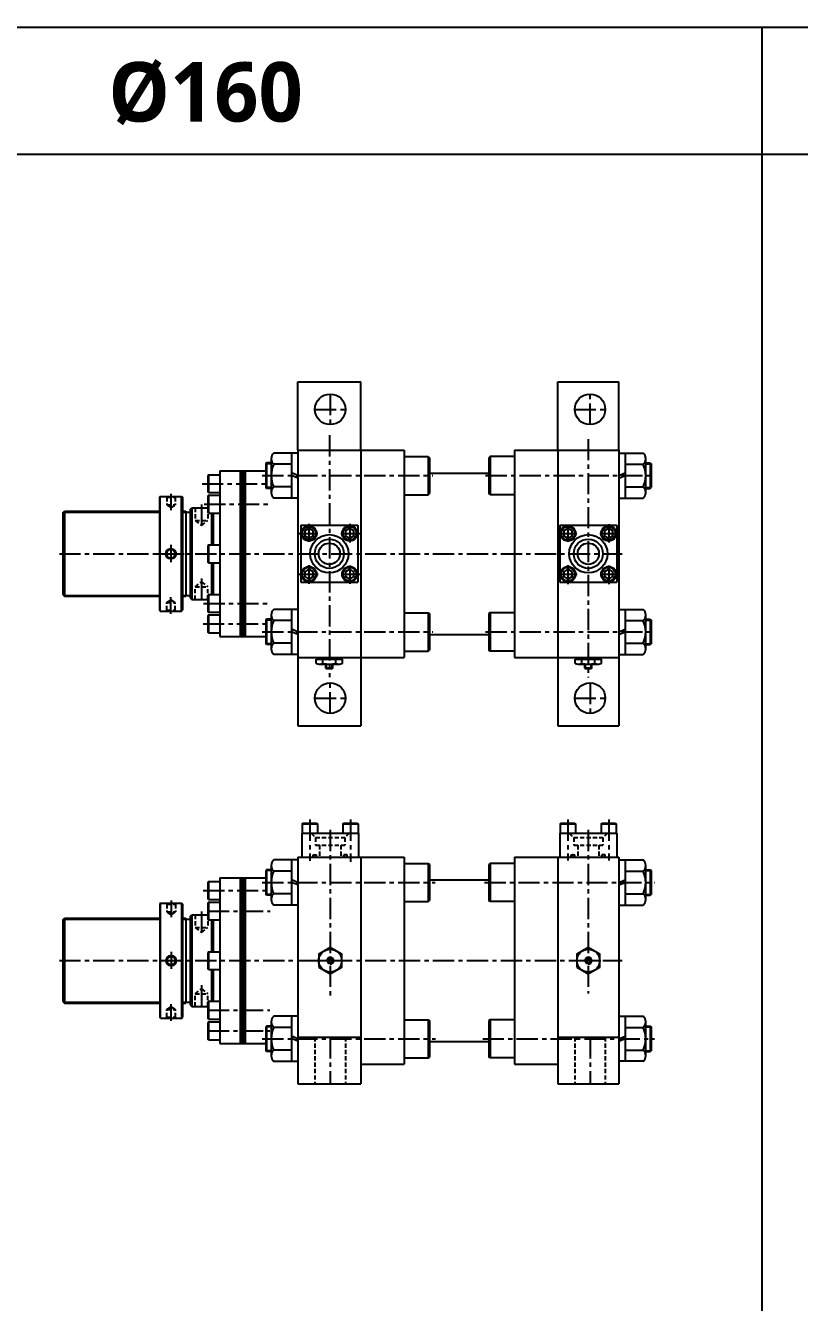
# Model space of a CAD drawing. Extents: x -819 to 10154, y 0 to 4840.
# Drawn here: x 2047 to 2958, y 1503 to 3006 of the extents above; entities that cross this region are included whole.
import ezdxf

# ---------------------------------------------------------------- set-up
doc = ezdxf.new("R2010")
doc.units = 0
doc.header["$LTSCALE"] = 10
doc.header["$MEASUREMENT"] = 0
for name, pattern in [('CENTER', [2, 1.25, -0.25, 0.25, -0.25]), ('CENTERX2', [4, 2.5, -0.5, 0.5, -0.5]), ('HIDDENX2', [0.75, 0.5, -0.25])]:
    doc.linetypes.add(name, pattern=pattern)
doc.layers.get('0').update_dxf_attribs({"linetype": 'CONTINUOUS'})
doc.layers.get('DEFPOINTS').update_dxf_attribs({"linetype": 'CONTINUOUS'})
for name, color, linetype in [('BOM-UDEF', 3, 'CONTINUOUS'), ('CEN', 1, 'CENTERX2'), ('HID', 2, 'HIDDENX2'), ('ML', 7, 'CONTINUOUS')]:
    doc.layers.add(name, color=color, linetype=linetype)
doc.styles.add('문자', font='romans.shx')

msp = doc.modelspace()

# ---------------------------------------------------------------- linework, layer by layer
for p, q in [((10154, 3006.3), (0, 3003.3)), ((2914.3, 0), (2914.3, 3003.3)), ((10154, 2856.8), (0, 2853.8))]:
    msp.add_line(p, q)
at = {"color": 7, "linetype": 'Continuous'}
for p, q in [((2388.9, 2255.5), (2388.9, 2260.5)), ((2388.9, 2260.5), (2395.2, 2260.5)), ((2389.9, 2260.5), (2389.9, 2262.5)), ((2389.9, 2262.5), (2419, 2262.5)), ((2395.2, 2260.5), (2420, 2260.5)), ((2396.7, 2255.5), (2396.7, 2260.5)), ((2400.4, 2254.7), (2400.4, 2254.7)), ((2412.2, 2255.5), (2412.2, 2260.5)), ((2419, 2260.5), (2419, 2262.5)), ((2420, 2255.5), (2420, 2260.5)), ((2693.9, 2255.5), (2693.9, 2260.5)), ((2693.9, 2260.5), (2700.2, 2260.5)), ((2694.9, 2260.5), (2694.9, 2262.5)), ((2694.9, 2262.5), (2724, 2262.5)), ((2700.2, 2260.5), (2725, 2260.5)), ((2701.7, 2255.5), (2701.7, 2260.5)), ((2705.4, 2254.7), (2705.4, 2254.7)), ((2717.2, 2255.5), (2717.2, 2260.5)), ((2724, 2260.5), (2724, 2262.5)), ((2725, 2255.5), (2725, 2260.5)), ((2392, 2254.5), (2416.9, 2254.5)), ((2400.4, 2250), (2400.4, 2254.5)), ((2400.4, 2250), (2400.9, 2249.5)), ((2408.4, 2250), (2400.4, 2250)), ((2400.9, 2249.5), (2407.9, 2249.5)), ((2408.4, 2250), (2407.9, 2249.5)), ((2408.4, 2250), (2408.4, 2254.5)), ((2697, 2254.5), (2721.9, 2254.5)), ((2705.4, 2250), (2705.4, 2254.5)), ((2705.4, 2250), (2705.9, 2249.5)), ((2713.4, 2250), (2705.4, 2250)), ((2705.9, 2249.5), (2712.9, 2249.5)), ((2713.4, 2250), (2712.9, 2249.5)), ((2713.4, 2250), (2713.4, 2254.5))]:
    msp.add_line(p, q, dxfattribs=at)
at = {"color": 1, "linetype": 'CENTER', "ltscale": 5}
for p, q in [((2391.9, 1905.5), (2418.9, 1905.5)), ((2695.9, 1905.5), (2722.9, 1905.5))]:
    msp.add_line(p, q, dxfattribs=at)
at = {"color": 7, "linetype": 'Continuous'}
for points in [[(2391.9, 1897.7), (2405.4, 1889.9), (2418.9, 1897.7), (2418.9, 1913.3), (2405.4, 1921.1), (2391.9, 1913.3)], [(2695.9, 1897.7), (2709.4, 1889.9), (2722.9, 1897.7), (2722.9, 1913.3), (2709.4, 1921.1), (2695.9, 1913.3)], [(2404, 1908), (2402.6, 1905.5), (2404, 1903), (2406.9, 1903), (2408.3, 1905.5), (2406.9, 1908)], [(2708, 1908), (2706.6, 1905.5), (2708, 1903), (2710.9, 1903), (2712.3, 1905.5), (2710.9, 1908)]]:
    msp.add_lwpolyline(points, close=True, dxfattribs=at)
for centre, radius in [((2405.4, 1905.5), 13.5), ((2405.4, 1905.5), 3.5), ((2709.4, 1905.5), 13.5), ((2709.4, 1905.5), 3.5)]:
    msp.add_circle(centre, radius, dxfattribs=at)
for centre, radius, start, end in [((2392, 2260.1), 5.62, 235.6158, 270), ((2392.8, 2262.7), 8.22, 241.7006, 298.2994), ((2404.4, 2285.8), 31.3, 255.6172, 270.0141), ((2404.5, 2285.8), 31.3, 269.9859, 284.3828), ((2416.1, 2262.7), 8.22, 241.7006, 298.2994), ((2697, 2260.1), 5.62, 235.6158, 270), ((2697.8, 2262.7), 8.22, 241.7006, 298.2994), ((2709.4, 2285.8), 31.3, 255.6172, 270.0141), ((2709.5, 2285.8), 31.3, 269.9859, 284.3828), ((2721.1, 2262.7), 8.22, 241.7006, 298.2994)]:
    msp.add_arc(centre, radius, start, end, dxfattribs=at)
at = {"layer": 'BOM-UDEF', "color": 0}
for p, q in [((2367.4, 2506.5), (2367.4, 2587)), ((2367.4, 2587), (2441.4, 2587)), ((2441.4, 2506.5), (2441.4, 2587)), ((2673.4, 2506.5), (2673.4, 2587)), ((2673.4, 2587), (2745.4, 2587)), ((2745.4, 2506.5), (2745.4, 2587)), ((2367.4, 2262.5), (2367.4, 2182)), ((2441.4, 2262.5), (2441.4, 2182)), ((2673.4, 2262.5), (2673.4, 2182)), ((2745.4, 2262.5), (2745.4, 2182)), ((2367.4, 2182), (2441.4, 2182)), ((2673.4, 2182), (2745.4, 2182)), ((2367.4, 1815.5), (2441.4, 1815.5)), ((2673.4, 1815.5), (2745.4, 1815.5)), ((2367.4, 1760.5), (2441.4, 1760.5)), ((2673.4, 1760.5), (2745.4, 1760.5))]:
    msp.add_line(p, q, dxfattribs=at)
for centre in [(2405.4, 2554.5), (2711.4, 2554.5), (2405.4, 2214.5), (2711.4, 2214.5)]:
    msp.add_circle(centre, 18, dxfattribs=at)
at = {"layer": 'CEN'}
for p, q in [((2405.4, 2572.5), (2405.4, 2536.5)), ((2711.4, 2536.5), (2711.4, 2572.5)), ((2387.4, 2554.5), (2423.4, 2554.5)), ((2693.4, 2554.5), (2729.4, 2554.5)), ((2404.4, 2524), (2404.4, 2239.4)), ((2709.4, 2519.5), (2709.4, 2238.7)), ((2254.5, 2467), (2334.7, 2467)), ((2325.4, 2476.5), (2526.4, 2476.5)), ((2588.4, 2476.5), (2787.4, 2476.5)), ((2217.8, 2455.2), (2217.8, 2435.7)), ((2253.9, 2442.5), (2253.9, 2414.9)), ((2256.9, 2442.8), (2334.7, 2442.8)), ((2368.8, 2408.5), (2391, 2408.5)), ((2380.4, 2419.7), (2380.4, 2398.5)), ((2417.9, 2408.5), (2440.2, 2408.4)), ((2428.4, 2419.7), (2428.4, 2397.8)), ((2675, 2408.5), (2696, 2408.5)), ((2685.4, 2418.9), (2685.4, 2398.5)), ((2722.9, 2408.5), (2744.3, 2408.5)), ((2733.4, 2419.2), (2733.4, 2397.8)), ((2217.8, 2395), (2217.8, 2374.7)), ((2086.4, 2384.5), (2749.4, 2384.5)), ((2198.2, 2384.5), (2236.5, 2384.5)), ((2198.2, 2384.5), (2236.5, 2384.5)), ((2368.5, 2360.5), (2391.2, 2360.5)), ((2380.4, 2371), (2380.4, 2349.1)), ((2418.5, 2360.5), (2440.5, 2360.5)), ((2428.4, 2370.6), (2428.4, 2349)), ((2673.8, 2360.5), (2696.2, 2360.5)), ((2685.4, 2371), (2685.4, 2348.7)), ((2723.5, 2360.5), (2744.8, 2360.5)), ((2733.4, 2370.6), (2733.4, 2348.7)), ((2253.9, 2355.5), (2253.9, 2326.5)), ((2217.8, 2313.7), (2217.8, 2333.3)), ((2256.1, 2326.1), (2334.4, 2326.1)), ((2255.6, 2302), (2334.4, 2302)), ((2325.4, 2292.5), (2526.4, 2292.5)), ((2588.4, 2292.5), (2787.4, 2292.5)), ((2405.4, 2196.5), (2405.4, 2232.5)), ((2711.4, 2232.5), (2711.4, 2196.5)), ((2387.4, 2214.5), (2423.4, 2214.5)), ((2693.4, 2214.5), (2729.4, 2214.5)), ((2381.4, 2071.5), (2381.4, 2022.9)), ((2405.4, 2059.5), (2405.4, 1861.4)), ((2429.4, 2071.5), (2429.4, 2021.9)), ((2685.4, 2071.5), (2685.4, 2023.6)), ((2709.4, 2059.5), (2709.4, 1867)), ((2733.4, 2071.5), (2733.4, 2023.3)), ((2255.7, 1988), (2334.7, 1988)), ((2325.4, 1997.5), (2528.9, 1997.5)), ((2587.1, 1997.5), (2787.4, 1997.5)), ((2218.1, 1976.3), (2218.1, 1956.7)), ((2253.9, 1963.5), (2253.9, 1935.9)), ((2261.4, 1963.9), (2334.7, 1963.9)), ((2218.1, 1916), (2218.1, 1895.8)), ((2086.4, 1905.5), (2749.4, 1905.5)), ((2253.9, 1876.5), (2253.9, 1847.5)), ((2218.1, 1834.8), (2218.1, 1854.3)), ((2261.4, 1847.2), (2334.4, 1847.2)), ((2261.4, 1823), (2334.4, 1823)), ((2325.4, 1813.5), (2529.3, 1813.5)), ((2405.4, 1815.5), (2405.4, 1760.5)), ((2585, 1813.5), (2787.4, 1813.5)), ((2711.4, 1815.5), (2711.4, 1760.5))]:
    msp.add_line(p, q, dxfattribs=at)
at = {"layer": 'DEFPOINTS', "color": 0, "linetype": 'ByBlock'}
for p in [(2242.4, 1959.5), (2242.4, 1851.5)]:
    msp.add_point(p, dxfattribs=at)
at = {"layer": 'HID'}
for p, q in [((2212.8, 2451), (2211.8, 2452)), ((2212.8, 2451), (2222.8, 2451)), ((2212.8, 2451), (2212.8, 2442)), ((2222.8, 2451), (2223.8, 2452)), ((2222.8, 2451), (2222.8, 2442)), ((2212.8, 2442), (2217.8, 2438.8)), ((2212.8, 2442), (2222.8, 2442)), ((2217.8, 2438.8), (2222.8, 2442)), ((2246.4, 2438.5), (2246.4, 2423.5)), ((2261.4, 2438.5), (2261.4, 2423.5)), ((2261.4, 2438.5), (2261.4, 2423.5)), ((2246.4, 2423.5), (2261.4, 2423.5)), ((2246.4, 2423.5), (2253.9, 2417.7)), ((2253.9, 2417.7), (2261.4, 2423.5)), ((2246.4, 2345.5), (2253.9, 2351.3)), ((2246.4, 2330.5), (2246.4, 2345.5)), ((2246.4, 2345.5), (2261.4, 2345.5)), ((2253.9, 2351.3), (2261.4, 2345.5)), ((2261.4, 2330.5), (2261.4, 2345.5)), ((2261.4, 2330.5), (2261.4, 2345.5)), ((2212.8, 2327), (2217.8, 2330.1)), ((2217.8, 2330.1), (2222.8, 2327)), ((2212.8, 2318), (2211.8, 2317)), ((2212.8, 2318), (2212.8, 2327)), ((2212.8, 2327), (2222.8, 2327)), ((2212.8, 2318), (2222.8, 2318)), ((2222.8, 2318), (2222.8, 2327)), ((2222.8, 2318), (2223.8, 2317)), ((2382.9, 2055.5), (2388.2, 2050.3)), ((2388.2, 2050.3), (2388.2, 2041.5)), ((2388.2, 2050.3), (2422.7, 2050.3)), ((2427.9, 2055.5), (2422.7, 2050.3)), ((2422.7, 2050.3), (2422.7, 2041.5)), ((2686.9, 2055.5), (2692.2, 2050.3)), ((2692.2, 2050.3), (2726.7, 2050.3)), ((2692.2, 2050.3), (2692.2, 2041.5)), ((2731.9, 2055.5), (2726.7, 2050.3)), ((2726.7, 2050.3), (2726.7, 2041.5)), ((2385.4, 2029.9), (2389.4, 2029.9)), ((2385.4, 2027.5), (2385.4, 2029.9)), ((2388.2, 2041.5), (2422.7, 2041.5)), ((2389.4, 2027.5), (2389.4, 2029.9)), ((2392.9, 2041.5), (2392.9, 2027.5)), ((2417.9, 2041.5), (2417.9, 2027.5)), ((2421.4, 2027.5), (2421.4, 2029.9)), ((2425.4, 2029.9), (2421.4, 2029.9)), ((2425.4, 2027.5), (2425.4, 2029.9)), ((2689.4, 2029.9), (2693.4, 2029.9)), ((2689.4, 2027.5), (2689.4, 2029.9)), ((2692.2, 2041.5), (2726.7, 2041.5)), ((2693.4, 2027.5), (2693.4, 2029.9)), ((2696.9, 2041.5), (2696.9, 2027.5)), ((2721.9, 2041.5), (2721.9, 2027.5)), ((2725.4, 2027.5), (2725.4, 2029.9)), ((2729.4, 2029.9), (2725.4, 2029.9)), ((2729.4, 2027.5), (2729.4, 2029.9)), ((2213.1, 1972), (2212.1, 1973)), ((2213.1, 1972), (2223.1, 1972)), ((2213.1, 1972), (2213.1, 1963)), ((2223.1, 1972), (2224.1, 1973)), ((2223.1, 1972), (2223.1, 1963)), ((2213.1, 1963), (2223.1, 1963)), ((2213.1, 1963), (2218.1, 1959.9)), ((2218.1, 1959.9), (2223.1, 1963)), ((2246.4, 1959.5), (2246.4, 1944.5)), ((2261.4, 1959.5), (2261.4, 1944.5)), ((2246.4, 1944.5), (2261.4, 1944.5)), ((2246.4, 1944.5), (2253.9, 1938.7)), ((2253.9, 1938.7), (2261.4, 1944.5)), ((2246.4, 1866.5), (2253.9, 1872.4)), ((2246.4, 1866.5), (2261.4, 1866.5)), ((2246.4, 1851.5), (2246.4, 1866.5)), ((2253.9, 1872.4), (2261.4, 1866.5)), ((2261.4, 1851.5), (2261.4, 1866.5)), ((2213.1, 1848), (2218.1, 1851.2)), ((2218.1, 1851.2), (2223.1, 1848)), ((2213.1, 1839), (2212.1, 1838)), ((2213.1, 1848), (2223.1, 1848)), ((2213.1, 1839), (2213.1, 1848)), ((2213.1, 1839), (2223.1, 1839)), ((2223.1, 1839), (2223.1, 1848)), ((2223.1, 1839), (2224.1, 1838)), ((2387.4, 1815.5), (2387.4, 1760.5)), ((2423.4, 1815.5), (2423.4, 1760.5)), ((2693.4, 1815.5), (2693.4, 1760.5)), ((2729.4, 1815.5), (2729.4, 1760.5))]:
    msp.add_line(p, q, dxfattribs=at)
for centre, start, end in [((2386.7, 2028.7), 90, 270), ((2388.1, 2028.7), 270, 90), ((2422.8, 2028.7), 90, 270), ((2424.2, 2028.7), 270, 90), ((2690.7, 2028.7), 90, 270), ((2692.1, 2028.7), 270, 90), ((2726.8, 2028.7), 90, 270), ((2728.2, 2028.7), 270, 90)]:
    msp.add_arc(centre, 1.2, start, end, dxfattribs=at)
at = {"layer": 'ML'}
for p, q in [((2335.9, 2496.8), (2335.9, 2489.8)), ((2367.4, 2503), (2338.9, 2503)), ((2359.9, 2503), (2359.9, 2450)), ((2367.4, 2506.5), (2367.4, 2262.5)), ((2367.4, 2506.5), (2492.4, 2506.5)), ((2441.4, 2506.5), (2441.4, 2262.5)), ((2492.4, 2506.5), (2492.4, 2262.5)), ((2492.4, 2499), (2520.9, 2499)), ((2520.9, 2499), (2520.9, 2454)), ((2520.9, 2499), (2522.4, 2497.6)), ((2522.4, 2497.6), (2522.4, 2455.4)), ((2593.9, 2499), (2592.4, 2497.6)), ((2592.4, 2497.6), (2592.4, 2455.4)), ((2622.4, 2499), (2593.9, 2499)), ((2593.9, 2499), (2593.9, 2454)), ((2622.4, 2506.5), (2745.4, 2506.5)), ((2622.4, 2506.5), (2622.4, 2262.5)), ((2673.4, 2506.5), (2673.4, 2262.5)), ((2745.4, 2506.5), (2745.4, 2262.5)), ((2745.4, 2503), (2773.9, 2503)), ((2752.9, 2503), (2752.9, 2450)), ((2776.9, 2496.8), (2776.9, 2489.8)), ((2275.4, 2482), (2329.4, 2482)), ((2275.4, 2482), (2275.4, 2287)), ((2275.4, 2482), (2275.4, 2287)), ((2299.4, 2482), (2299.4, 2287)), ((2301.4, 2482), (2301.4, 2287)), ((2303.4, 2482), (2303.4, 2287)), ((2305.4, 2482), (2305.4, 2287)), ((2330.4, 2491.5), (2329.4, 2490.5)), ((2329.4, 2490.5), (2329.4, 2462.5)), ((2330.4, 2491.5), (2330.4, 2461.5)), ((2335.9, 2491.5), (2330.4, 2491.5)), ((2335.9, 2489.8), (2335.9, 2476.5)), ((2359.9, 2489.8), (2338.9, 2489.8)), ((2752.9, 2489.8), (2773.9, 2489.8)), ((2776.9, 2491.5), (2782.4, 2491.5)), ((2776.9, 2489.8), (2776.9, 2476.5)), ((2782.4, 2491.5), (2782.4, 2461.5)), ((2782.4, 2491.5), (2783.4, 2490.5)), ((2783.4, 2490.5), (2783.4, 2462.5)), ((2262.1, 2477.5), (2261.4, 2476.8)), ((2261.4, 2476.8), (2261.4, 2457.2)), ((2262.1, 2477.5), (2275.4, 2477.5)), ((2262.1, 2477.5), (2262.1, 2456.5)), ((2335.9, 2476.5), (2335.9, 2456.5)), ((2522.4, 2479.5), (2592.4, 2479.5)), ((2776.9, 2476.5), (2776.9, 2456.5)), ((2205.3, 2452), (2204.3, 2451)), ((2204.3, 2451), (2204.3, 2318)), ((2205.3, 2317), (2205.3, 2452)), ((2205.3, 2452), (2230.3, 2452)), ((2230.3, 2317), (2230.3, 2452)), ((2230.3, 2452), (2231.3, 2451)), ((2231.3, 2451), (2231.3, 2318)), ((2262.1, 2456.5), (2261.4, 2457.2)), ((2262.1, 2453.3), (2261.4, 2452.6)), ((2261.4, 2452.6), (2261.4, 2433)), ((2262.1, 2456.5), (2275.4, 2456.5)), ((2262.1, 2453.3), (2275.4, 2453.3)), ((2262.1, 2453.3), (2262.1, 2432.3)), ((2330.4, 2461.5), (2329.4, 2462.5)), ((2335.9, 2461.5), (2330.4, 2461.5)), ((2359.9, 2463.2), (2338.9, 2463.2)), ((2492.4, 2454), (2520.9, 2454)), ((2520.9, 2454), (2522.4, 2455.4)), ((2593.9, 2454), (2592.4, 2455.4)), ((2622.4, 2454), (2593.9, 2454)), ((2752.9, 2463.2), (2773.9, 2463.2)), ((2776.9, 2461.5), (2782.4, 2461.5)), ((2782.4, 2461.5), (2783.4, 2462.5)), ((2240.4, 2436.5), (2242.4, 2438.5)), ((2240.4, 2436.5), (2240.4, 2332.5)), ((2242.4, 2438.5), (2242.4, 2330.5)), ((2242.4, 2438.5), (2261.4, 2438.5)), ((2367.4, 2450), (2338.9, 2450)), ((2745.4, 2450), (2773.9, 2450)), ((2090.4, 2432.5), (2092.4, 2434.5)), ((2090.4, 2432.5), (2092.4, 2434.5)), ((2090.4, 2432.5), (2090.4, 2336.5)), ((2091.4, 2433.5), (2204.3, 2433.5)), ((2092.4, 2434.5), (2092.4, 2334.5)), ((2231.3, 2433.5), (2240.4, 2433.5)), ((2235.4, 2434.5), (2235.4, 2334.5)), ((2262.1, 2432.3), (2261.4, 2433)), ((2262.1, 2432.3), (2275.4, 2432.3)), ((2265.4, 2432.3), (2265.4, 2395)), ((2265.4, 2432.3), (2265.4, 2395)), ((2265.4, 2432.3), (2265.4, 2395)), ((2265.4, 2432.3), (2265.4, 2395)), ((2267.4, 2432.3), (2267.4, 2395)), ((2267.4, 2432.3), (2267.4, 2395)), ((2370.9, 2418), (2370.9, 2351)), ((2370.9, 2418), (2437.9, 2418)), ((2437.9, 2418), (2437.9, 2351)), ((2675.9, 2418), (2742.9, 2418)), ((2675.9, 2418), (2675.9, 2351)), ((2742.9, 2418), (2742.9, 2351)), ((2262.1, 2395), (2261.4, 2394.3)), ((2261.4, 2394.3), (2261.4, 2374.7)), ((2262.1, 2395), (2275.4, 2395)), ((2262.1, 2395), (2262.1, 2374)), ((2262.1, 2374), (2261.4, 2374.7)), ((2262.1, 2374), (2275.4, 2374)), ((2265.4, 2374), (2265.4, 2336.6)), ((2265.4, 2374), (2265.4, 2336.6)), ((2265.4, 2374), (2265.4, 2336.6)), ((2265.4, 2374), (2265.4, 2336.6)), ((2267.4, 2374), (2267.4, 2336.6)), ((2267.4, 2374), (2267.4, 2336.6)), ((2370.9, 2351), (2437.9, 2351)), ((2675.9, 2351), (2742.9, 2351)), ((2090.4, 2336.5), (2092.4, 2334.5)), ((2091.4, 2335.5), (2204.3, 2335.5)), ((2231.3, 2335.5), (2240.4, 2335.5)), ((2240.4, 2332.5), (2242.4, 2330.5)), ((2242.4, 2330.5), (2261.4, 2330.5)), ((2262.1, 2336.6), (2261.4, 2335.9)), ((2261.4, 2335.9), (2261.4, 2316.3)), ((2262.1, 2336.6), (2275.4, 2336.6)), ((2262.1, 2336.6), (2262.1, 2315.6)), ((2205.3, 2317), (2204.3, 2318)), ((2205.3, 2317), (2230.3, 2317)), ((2230.3, 2317), (2231.3, 2318)), ((2262.1, 2315.6), (2261.4, 2316.3)), ((2262.1, 2315.6), (2275.4, 2315.6)), ((2367.4, 2319), (2338.9, 2319)), ((2359.9, 2319), (2359.9, 2266)), ((2492.4, 2315), (2520.9, 2315)), ((2520.9, 2315), (2520.9, 2270)), ((2520.9, 2315), (2522.4, 2314)), ((2593.9, 2315), (2592.4, 2314)), ((2622.4, 2315), (2593.9, 2315)), ((2593.9, 2315), (2593.9, 2270)), ((2745.4, 2319), (2773.9, 2319)), ((2752.9, 2319), (2752.9, 2266)), ((2262.1, 2312.5), (2261.4, 2311.8)), ((2261.4, 2311.8), (2261.4, 2292.2)), ((2262.1, 2312.5), (2275.4, 2312.5)), ((2262.1, 2312.5), (2262.1, 2291.5)), ((2330.4, 2307.5), (2329.4, 2306.5)), ((2329.4, 2306.5), (2329.4, 2278.5)), ((2330.4, 2307.5), (2330.4, 2277.5)), ((2335.9, 2307.5), (2330.4, 2307.5)), ((2335.9, 2312.8), (2335.9, 2305.8)), ((2335.9, 2305.8), (2335.9, 2292.5)), ((2359.9, 2305.8), (2338.9, 2305.8)), ((2522.4, 2314), (2522.4, 2271)), ((2592.4, 2314), (2592.4, 2271)), ((2752.9, 2305.8), (2773.9, 2305.8)), ((2776.9, 2312.8), (2776.9, 2305.8)), ((2776.9, 2307.5), (2782.4, 2307.5)), ((2776.9, 2305.8), (2776.9, 2292.5)), ((2782.4, 2307.5), (2782.4, 2277.5)), ((2782.4, 2307.5), (2783.4, 2306.5)), ((2783.4, 2306.5), (2783.4, 2278.5)), ((2262.1, 2291.5), (2261.4, 2292.2)), ((2262.1, 2291.5), (2275.4, 2291.5)), ((2275.4, 2287), (2329.4, 2287)), ((2335.9, 2292.5), (2335.9, 2272.5)), ((2522.4, 2289.5), (2592.4, 2289.5)), ((2776.9, 2292.5), (2776.9, 2272.5)), ((2330.4, 2277.5), (2329.4, 2278.5)), ((2335.9, 2277.5), (2330.4, 2277.5)), ((2359.9, 2279.2), (2338.9, 2279.2)), ((2492.4, 2270), (2520.9, 2270)), ((2520.9, 2270), (2522.4, 2271)), ((2593.9, 2270), (2592.4, 2271)), ((2622.4, 2270), (2593.9, 2270)), ((2752.9, 2279.2), (2773.9, 2279.2)), ((2776.9, 2277.5), (2782.4, 2277.5)), ((2782.4, 2277.5), (2783.4, 2278.5)), ((2367.4, 2266), (2338.9, 2266)), ((2367.4, 2262.5), (2492.4, 2262.5)), ((2622.4, 2262.5), (2745.4, 2262.5)), ((2745.4, 2266), (2773.9, 2266)), ((2372.4, 2066.5), (2373.4, 2067.5)), ((2372.4, 2066.5), (2372.4, 2055.5)), ((2372.4, 2066.5), (2390.4, 2066.5)), ((2373.4, 2067.5), (2389.4, 2067.5)), ((2389.4, 2067.5), (2390.4, 2066.5)), ((2390.4, 2066.5), (2390.4, 2055.5)), ((2420.4, 2066.5), (2421.4, 2067.5)), ((2420.4, 2066.5), (2420.4, 2055.5)), ((2420.4, 2066.5), (2438.4, 2066.5)), ((2421.4, 2067.5), (2437.4, 2067.5)), ((2437.4, 2067.5), (2438.4, 2066.5)), ((2438.4, 2066.5), (2438.4, 2055.5)), ((2676.4, 2066.5), (2677.4, 2067.5)), ((2676.4, 2066.5), (2694.4, 2066.5)), ((2676.4, 2066.5), (2676.4, 2055.5)), ((2677.4, 2067.5), (2693.4, 2067.5)), ((2693.4, 2067.5), (2694.4, 2066.5)), ((2694.4, 2066.5), (2694.4, 2055.5)), ((2724.4, 2066.5), (2725.4, 2067.5)), ((2724.4, 2066.5), (2742.4, 2066.5)), ((2724.4, 2066.5), (2724.4, 2055.5)), ((2725.4, 2067.5), (2741.4, 2067.5)), ((2741.4, 2067.5), (2742.4, 2066.5)), ((2742.4, 2066.5), (2742.4, 2055.5)), ((2371.9, 2055.5), (2438.9, 2055.5)), ((2371.9, 2055.5), (2371.9, 2027.5)), ((2438.9, 2055.5), (2438.9, 2027.5)), ((2675.9, 2055.5), (2742.9, 2055.5)), ((2675.9, 2055.5), (2675.9, 2027.5)), ((2742.9, 2055.5), (2742.9, 2027.5)), ((2335.9, 2017.9), (2335.9, 2010.8)), ((2367.4, 2024), (2338.9, 2024)), ((2359.9, 2024), (2359.9, 1971)), ((2367.4, 2027.5), (2492.4, 2027.5)), ((2367.4, 2027.5), (2367.4, 1760.5)), ((2441.4, 2027.5), (2441.4, 1760.5)), ((2492.4, 2027.5), (2492.4, 1783.5)), ((2492.4, 2020), (2520.9, 2020)), ((2520.9, 2020), (2520.9, 1975)), ((2520.9, 2020), (2522.4, 2018.6)), ((2522.4, 2018.6), (2522.4, 1976.4)), ((2593.9, 2020), (2592.4, 2018.6)), ((2592.4, 2018.6), (2592.4, 1976.4)), ((2593.9, 2020), (2593.9, 1975)), ((2622.4, 2020), (2593.9, 2020)), ((2622.4, 2027.5), (2622.4, 1783.5)), ((2622.4, 2027.5), (2745.4, 2027.5)), ((2673.4, 2027.5), (2673.4, 1760.5)), ((2745.4, 2027.5), (2745.4, 1760.5)), ((2745.4, 2024), (2773.9, 2024)), ((2752.9, 2024), (2752.9, 1971)), ((2776.9, 2017.9), (2776.9, 2010.8)), ((2275.4, 2003), (2275.4, 1808)), ((2275.4, 2003), (2329.4, 2003)), ((2299.4, 2003), (2299.4, 1808)), ((2301.4, 2003), (2301.4, 1808)), ((2303.4, 2003), (2303.4, 1808)), ((2305.4, 2003), (2305.4, 1808)), ((2330.4, 2012.5), (2329.4, 2011.5)), ((2329.4, 2011.5), (2329.4, 1983.5)), ((2330.4, 2012.5), (2330.4, 1982.5)), ((2335.9, 2012.5), (2330.4, 2012.5)), ((2335.9, 2010.8), (2335.9, 1997.5)), ((2359.9, 2010.8), (2338.9, 2010.8)), ((2522.4, 2000.5), (2592.4, 2000.5)), ((2752.9, 2010.8), (2773.9, 2010.8)), ((2776.9, 2012.5), (2782.4, 2012.5)), ((2776.9, 2010.8), (2776.9, 1997.5)), ((2782.4, 2012.5), (2782.4, 1982.5)), ((2782.4, 2012.5), (2783.4, 2011.5)), ((2783.4, 2011.5), (2783.4, 1983.5)), ((2262.1, 1998.5), (2261.4, 1997.8)), ((2261.4, 1997.8), (2261.4, 1978.2)), ((2262.1, 1998.5), (2275.4, 1998.5)), ((2262.1, 1998.5), (2262.1, 1977.5)), ((2335.9, 1997.5), (2335.9, 1977.5)), ((2359.9, 1984.3), (2338.9, 1984.3)), ((2752.9, 1984.3), (2773.9, 1984.3)), ((2776.9, 1997.5), (2776.9, 1977.5)), ((2205.6, 1973), (2204.6, 1972)), ((2204.6, 1972), (2204.6, 1839)), ((2205.6, 1838), (2205.6, 1973)), ((2205.6, 1973), (2230.6, 1973)), ((2230.6, 1838), (2230.6, 1973)), ((2230.6, 1973), (2231.6, 1972)), ((2231.6, 1972), (2231.6, 1839)), ((2262.1, 1977.5), (2261.4, 1978.2)), ((2262.1, 1974.4), (2261.4, 1973.7)), ((2261.4, 1973.7), (2261.4, 1954.1)), ((2262.1, 1977.5), (2275.4, 1977.5)), ((2262.1, 1974.4), (2275.4, 1974.4)), ((2262.1, 1974.4), (2262.1, 1953.4)), ((2330.4, 1982.5), (2329.4, 1983.5)), ((2335.9, 1982.5), (2330.4, 1982.5)), ((2367.4, 1971), (2338.9, 1971)), ((2492.4, 1975), (2520.9, 1975)), ((2520.9, 1975), (2522.4, 1976.4)), ((2593.9, 1975), (2592.4, 1976.4)), ((2622.4, 1975), (2593.9, 1975)), ((2745.4, 1971), (2773.9, 1971)), ((2776.9, 1982.5), (2782.4, 1982.5)), ((2782.4, 1982.5), (2783.4, 1983.5)), ((2090.4, 1953.5), (2092.4, 1955.5)), ((2090.4, 1953.5), (2092.4, 1955.5)), ((2091.4, 1954.5), (2204.6, 1954.5)), ((2092.4, 1955.5), (2092.4, 1855.5)), ((2231.6, 1954.5), (2240.4, 1954.5)), ((2235.4, 1955.5), (2235.4, 1855.5)), ((2240.4, 1957.5), (2242.4, 1959.5)), ((2240.4, 1957.5), (2240.4, 1853.5)), ((2242.4, 1959.5), (2261.4, 1959.5)), ((2242.4, 1959.5), (2242.4, 1851.5)), ((2090.4, 1953.5), (2090.4, 1857.5)), ((2262.1, 1953.4), (2261.4, 1954.1)), ((2262.1, 1953.4), (2275.4, 1953.4)), ((2265.4, 1953.4), (2265.4, 1916)), ((2265.4, 1953.4), (2265.4, 1916)), ((2267.4, 1953.4), (2267.4, 1916)), ((2262.1, 1916), (2261.4, 1915.3)), ((2261.4, 1915.3), (2261.4, 1895.7)), ((2262.1, 1916), (2275.4, 1916)), ((2262.1, 1916), (2262.1, 1895)), ((2262.1, 1895), (2261.4, 1895.7)), ((2262.1, 1895), (2275.4, 1895)), ((2265.4, 1895), (2265.4, 1857.7)), ((2265.4, 1895), (2265.4, 1857.7)), ((2267.4, 1895), (2267.4, 1857.7)), ((2090.4, 1857.5), (2092.4, 1855.5)), ((2091.4, 1856.5), (2204.6, 1856.5)), ((2231.6, 1856.5), (2240.4, 1856.5)), ((2240.4, 1853.5), (2242.4, 1851.5)), ((2242.4, 1851.5), (2261.4, 1851.5)), ((2262.1, 1857.7), (2261.4, 1857)), ((2261.4, 1857), (2261.4, 1837.4)), ((2262.1, 1857.7), (2275.4, 1857.7)), ((2262.1, 1857.7), (2262.1, 1836.7)), ((2205.6, 1838), (2204.6, 1839)), ((2205.6, 1838), (2230.6, 1838)), ((2230.6, 1838), (2231.6, 1839)), ((2262.1, 1836.7), (2261.4, 1837.4)), ((2262.1, 1836.7), (2275.4, 1836.7)), ((2335.9, 1833.9), (2335.9, 1826.8)), ((2367.4, 1840), (2338.9, 1840)), ((2359.9, 1840), (2359.9, 1787)), ((2492.4, 1836), (2520.9, 1836)), ((2520.9, 1836), (2520.9, 1791)), ((2520.9, 1836), (2522.4, 1835.1)), ((2522.4, 1835.1), (2522.4, 1792)), ((2593.9, 1836), (2592.4, 1835.1)), ((2592.4, 1835.1), (2592.4, 1792)), ((2593.9, 1836), (2593.9, 1791)), ((2622.4, 1836), (2593.9, 1836)), ((2745.4, 1840), (2773.9, 1840)), ((2752.9, 1840), (2752.9, 1787)), ((2776.9, 1833.9), (2776.9, 1826.8)), ((2262.1, 1833.5), (2261.4, 1832.8)), ((2261.4, 1832.8), (2261.4, 1813.2)), ((2262.1, 1833.5), (2275.4, 1833.5)), ((2262.1, 1833.5), (2262.1, 1812.5)), ((2330.4, 1828.5), (2329.4, 1827.5)), ((2329.4, 1827.5), (2329.4, 1799.5)), ((2330.4, 1828.5), (2330.4, 1798.5)), ((2335.9, 1828.5), (2330.4, 1828.5)), ((2335.9, 1826.8), (2335.9, 1813.5)), ((2359.9, 1826.8), (2338.9, 1826.8)), ((2752.9, 1826.8), (2773.9, 1826.8)), ((2776.9, 1828.5), (2782.4, 1828.5)), ((2776.9, 1826.8), (2776.9, 1813.5)), ((2782.4, 1828.5), (2782.4, 1798.5)), ((2782.4, 1828.5), (2783.4, 1827.5)), ((2783.4, 1827.5), (2783.4, 1799.5)), ((2262.1, 1812.5), (2261.4, 1813.2)), ((2262.1, 1812.5), (2275.4, 1812.5)), ((2275.4, 1808), (2329.4, 1808)), ((2335.9, 1813.5), (2335.9, 1793.5)), ((2522.4, 1810.5), (2592.4, 1810.5)), ((2776.9, 1813.5), (2776.9, 1793.5)), ((2330.4, 1798.5), (2329.4, 1799.5)), ((2335.9, 1798.5), (2330.4, 1798.5)), ((2359.9, 1800.3), (2338.9, 1800.3)), ((2492.4, 1791), (2520.9, 1791)), ((2520.9, 1791), (2522.4, 1792)), ((2593.9, 1791), (2592.4, 1792)), ((2622.4, 1791), (2593.9, 1791)), ((2752.9, 1800.3), (2773.9, 1800.3)), ((2776.9, 1798.5), (2782.4, 1798.5)), ((2782.4, 1798.5), (2783.4, 1799.5)), ((2338.9, 1787), (2367.4, 1787)), ((2441.4, 1783.5), (2492.4, 1783.5)), ((2622.4, 1783.5), (2673.4, 1783.5)), ((2773.9, 1787), (2745.4, 1787))]:
    msp.add_line(p, q, dxfattribs=at)
at = {"layer": 'ML', "color": 2}
for p, q in [((2335.9, 2490.5), (2329.4, 2490.5)), ((2776.9, 2490.5), (2783.4, 2490.5)), ((2367.4, 2476.5), (2359.9, 2479.6)), ((2367.4, 2473.5), (2359.9, 2476.7)), ((2745.4, 2476.5), (2752.9, 2479.6)), ((2745.4, 2473.5), (2752.9, 2476.7)), ((2335.9, 2462.5), (2329.4, 2462.5)), ((2776.9, 2462.5), (2783.4, 2462.5)), ((2092.4, 2434.5), (2204.3, 2434.5)), ((2231.3, 2434.5), (2235.4, 2434.5)), ((2092.4, 2334.5), (2204.3, 2334.5)), ((2231.3, 2334.5), (2235.4, 2334.5)), ((2335.9, 2306.5), (2329.4, 2306.5)), ((2776.9, 2306.5), (2783.4, 2306.5)), ((2367.4, 2292.5), (2359.9, 2295.6)), ((2367.4, 2289.5), (2359.9, 2292.7)), ((2745.4, 2292.5), (2752.9, 2295.6)), ((2745.4, 2289.5), (2752.9, 2292.7)), ((2335.9, 2278.5), (2329.4, 2278.5)), ((2776.9, 2278.5), (2783.4, 2278.5)), ((2400.9, 2254.7), (2400.9, 2254.7)), ((2400.9, 2249.5), (2400.9, 2254.5)), ((2407.9, 2249.5), (2407.9, 2254.5)), ((2705.9, 2254.7), (2705.9, 2254.7)), ((2705.9, 2249.5), (2705.9, 2254.5)), ((2712.9, 2249.5), (2712.9, 2254.5)), ((2335.9, 2011.5), (2329.4, 2011.5)), ((2367.4, 1997.5), (2359.9, 2000.7)), ((2745.4, 1997.5), (2752.9, 2000.7)), ((2776.9, 2011.5), (2783.4, 2011.5)), ((2367.4, 1994.6), (2359.9, 1997.7)), ((2745.4, 1994.6), (2752.9, 1997.7)), ((2335.9, 1983.5), (2329.4, 1983.5)), ((2776.9, 1983.5), (2783.4, 1983.5)), ((2092.4, 1955.5), (2204.6, 1955.5)), ((2231.6, 1955.5), (2235.4, 1955.5)), ((2092.4, 1855.5), (2204.6, 1855.5)), ((2231.6, 1855.5), (2235.4, 1855.5)), ((2335.9, 1827.5), (2329.4, 1827.5)), ((2776.9, 1827.5), (2783.4, 1827.5)), ((2367.4, 1813.5), (2359.9, 1816.7)), ((2367.4, 1810.6), (2359.9, 1813.7)), ((2745.4, 1813.5), (2752.9, 1816.7)), ((2745.4, 1810.6), (2752.9, 1813.7)), ((2335.9, 1799.5), (2329.4, 1799.5)), ((2776.9, 1799.5), (2783.4, 1799.5))]:
    msp.add_line(p, q, dxfattribs=at)
at = {"layer": 'ML'}
for points in [[(2385.4, 2411.4), (2380.4, 2414.3), (2375.4, 2411.4), (2375.4, 2405.6), (2380.4, 2402.7), (2385.4, 2405.6)], [(2433.4, 2411.4), (2428.4, 2414.3), (2423.4, 2411.4), (2423.4, 2405.6), (2428.4, 2402.7), (2433.4, 2405.6)], [(2690.4, 2411.4), (2685.4, 2414.3), (2680.4, 2411.4), (2680.4, 2405.6), (2685.4, 2402.7), (2690.4, 2405.6)], [(2738.4, 2411.4), (2733.4, 2414.3), (2728.4, 2411.4), (2728.4, 2405.6), (2733.4, 2402.7), (2738.4, 2405.6)], [(2385.4, 2363.4), (2380.4, 2366.3), (2375.4, 2363.4), (2375.4, 2357.6), (2380.4, 2354.7), (2385.4, 2357.6)], [(2433.4, 2363.4), (2428.4, 2366.3), (2423.4, 2363.4), (2423.4, 2357.6), (2428.4, 2354.7), (2433.4, 2357.6)], [(2690.4, 2363.4), (2685.4, 2366.3), (2680.4, 2363.4), (2680.4, 2357.6), (2685.4, 2354.7), (2690.4, 2357.6)], [(2738.4, 2363.4), (2733.4, 2366.3), (2728.4, 2363.4), (2728.4, 2357.6), (2733.4, 2354.7), (2738.4, 2357.6)]]:
    msp.add_lwpolyline(points, close=True, dxfattribs=at)
for centre, radius in [((2380.4, 2408.5), 9), ((2380.4, 2408.5), 8), ((2404.4, 2384.5), 22.5), ((2428.4, 2408.5), 9), ((2428.4, 2408.5), 8), ((2685.4, 2408.5), 9), ((2685.4, 2408.5), 8), ((2709.4, 2384.5), 22.5), ((2733.4, 2408.5), 9), ((2733.4, 2408.5), 8), ((2217.8, 2384.5), 6), ((2404.4, 2384.5), 17.2), ((2404.4, 2384.5), 12.5), ((2709.4, 2384.5), 17.2), ((2709.4, 2384.5), 12.5), ((2217.8, 2384.5), 5), ((2217.8, 2384.5), 5), ((2380.4, 2360.5), 9), ((2380.4, 2360.5), 8), ((2428.4, 2360.5), 9), ((2428.4, 2360.5), 8), ((2685.4, 2360.5), 9), ((2685.4, 2360.5), 8), ((2733.4, 2360.5), 9), ((2733.4, 2360.5), 8), ((2218.1, 1905.5), 6), ((2218.1, 1905.5), 5), ((2218.1, 1905.5), 5)]:
    msp.add_circle(centre, radius, dxfattribs=at)
for centre, radius, start, end in [((2344.7, 2496.4), 8.76, 130.9935, 229.0065), ((2768.2, 2496.4), 8.76, 310.9935, 49.0065), ((2366.8, 2476.5), 30.9, 154.5407, 205.4593), ((2746.1, 2476.5), 30.9, 334.5407, 25.4593), ((2344.7, 2456.6), 8.78, 131.1622, 228.8378), ((2768.2, 2456.6), 8.78, 311.1622, 48.8378), ((2344.7, 2312.4), 8.76, 130.9935, 229.0065), ((2768.2, 2312.4), 8.76, 310.9935, 49.0065), ((2366.8, 2292.5), 30.9, 154.5407, 205.4593), ((2746.1, 2292.5), 30.9, 334.5407, 25.4593), ((2344.7, 2272.6), 8.78, 131.1622, 228.8378), ((2768.2, 2272.6), 8.78, 311.1622, 48.8378), ((2344.7, 2017.4), 8.76, 130.9935, 229.0065), ((2768.2, 2017.4), 8.76, 310.9935, 49.0065), ((2366.8, 1997.5), 30.9, 154.5407, 205.4593), ((2746.1, 1997.5), 30.9, 334.5407, 25.4593), ((2344.7, 1977.6), 8.78, 131.1622, 228.8378), ((2768.2, 1977.6), 8.78, 311.1622, 48.8378), ((2344.7, 1833.4), 8.76, 130.9935, 229.0065), ((2768.2, 1833.4), 8.76, 310.9935, 49.0065), ((2366.8, 1813.5), 30.9, 154.5407, 205.4593), ((2746.1, 1813.5), 30.9, 334.5407, 25.4593), ((2344.7, 1793.6), 8.78, 131.1622, 228.8378), ((2768.2, 1793.6), 8.78, 311.1622, 48.8378)]:
    msp.add_arc(centre, radius, start, end, dxfattribs=at)
at = {"layer": 'ML', "color": 2}
for centre in [(2405.4, 1905.5), (2709.4, 1905.5)]:
    msp.add_arc(centre, 4, 270, 180, dxfattribs=at)

# ---------------------------------------------------------------- texts
at = {"insert": (2144.1, 2963.2), "char_height": 70, "attachment_point": 1, "style": '문자'}
msp.add_mtext_dynamic_manual_height_columns('{\\fMalgun Gothic|b1|i0|c129|p50;%%C160}', width=124.533, gutter_width=16, heights=[-75.6], dxfattribs=at)

doc.saveas('drawing.dxf')
